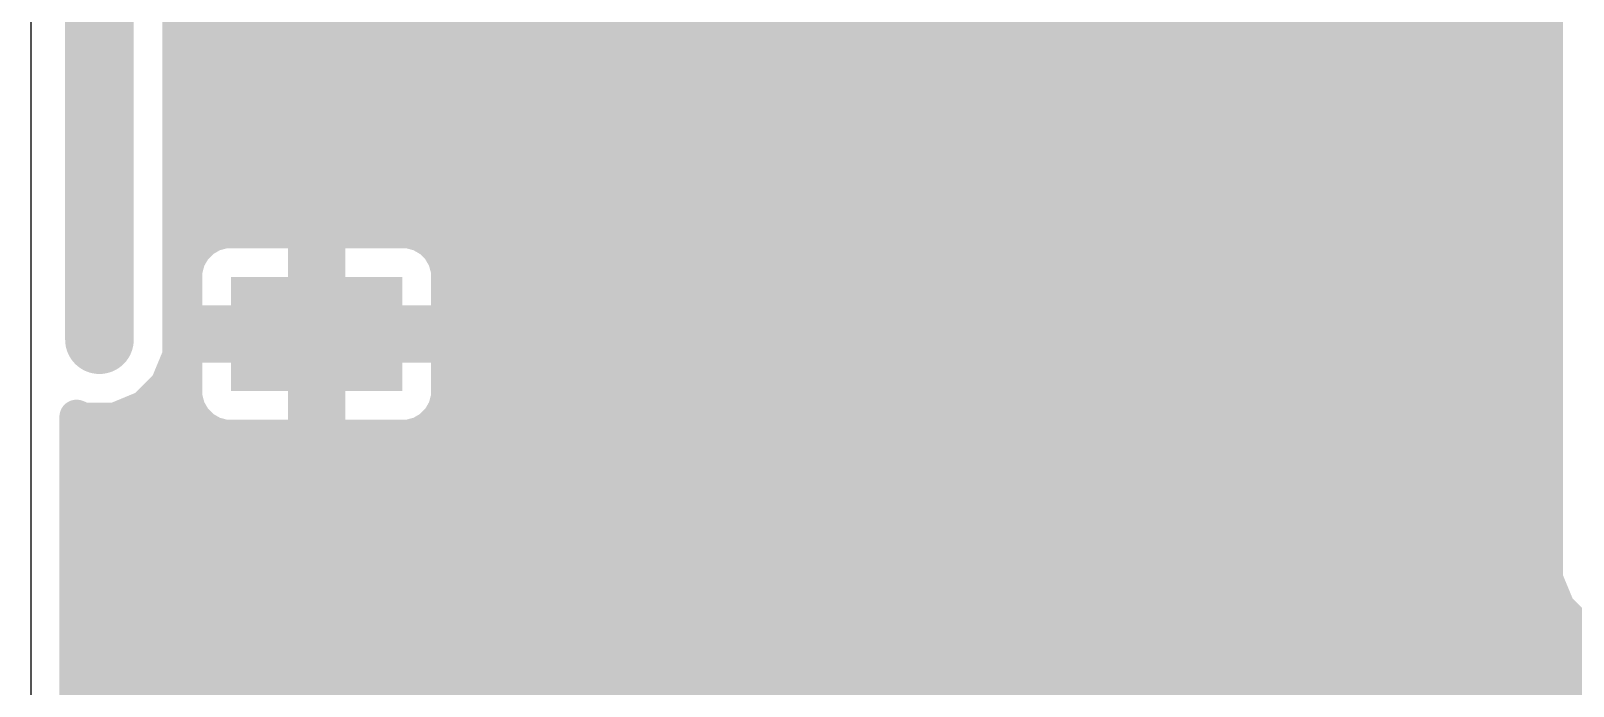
# Model space of a CAD drawing. Extents: x 0 to 81, y 1 to 51.1.
# Drawn here: x 0 to 13.71, y 15.36 to 21.19 of the extents above; entities that cross this region are included whole.
import ezdxf

# ---------------------------------------------------------------- set-up
doc = ezdxf.new("R2010")
doc.units = 0
for name, color, linetype in [('16', 175, 'CONTINUOUS'), ('18', 82, 'CONTINUOUS'), ('20', 7, 'CONTINUOUS')]:
    doc.layers.add(name, color=color, linetype=linetype)

# ---------------------------------------------------------------- blocks, each defined once
blk = doc.blocks.new('RECT')
blk.add_solid([(-0.5, -0.5), (0.5, -0.5), (-0.5, 0.5), (0.5, 0.5)])
blk = doc.blocks.new('ROUNDV')
at = {"const_width": 0.5}
blk.add_lwpolyline([(0, -0.25, 1), (0, 0.25, 1), (0, -0.25)], format="xyb", dxfattribs=at)

msp = doc.modelspace()

# ---------------------------------------------------------------- linework, layer by layer
at = {"layer": '16'}
for points, const_width in [([(1.3208, 18.2989), (1.3208, 31.4046)], 0.3048), ([(0.6096, 24.0792), (0.6096, 18.4404)], 0.6096), ([(13.462, 21.9558), (13.462, 20.2801)], 0.3048), ([(1.3208, 21.336), (13.462, 21.336)], 0.3048), ([(1.3208, 21.0312), (13.462, 21.0312)], 0.3048), ([(1.3208, 20.7264), (13.462, 20.7264)], 0.3048), ([(1.3208, 20.4216), (13.462, 20.4216)], 0.3048), ([(13.462, 20.2801), (13.462, 16.3177)], 0.3048), ([(1.3208, 20.1168), (13.462, 20.1168)], 0.3048), ([(1.3208, 19.812), (13.462, 19.812)], 0.3048), ([(1.3208, 19.5072), (13.462, 19.5072)], 0.3048), ([(1.5285, 19.3244), (1.4528, 19.2487)], 0.3048), ([(1.6211, 19.3779), (1.5285, 19.3244)], 0.3048), ([(1.7245, 19.4056), (1.6211, 19.3779)], 0.3048), ([(2.4384, 19.4056), (1.7245, 19.4056)], 0.3048), ([(2.4384, 18.5928), (2.4384, 19.4056)], 0.3048), ([(3.3555, 19.4056), (2.6416, 19.4056)], 0.3048), ([(2.6416, 19.4056), (2.6416, 18.5928)], 0.3048), ([(3.4589, 19.3779), (3.3555, 19.4056)], 0.3048), ([(3.5515, 19.3244), (3.4589, 19.3779)], 0.3048), ([(3.6272, 19.2487), (3.5515, 19.3244)], 0.3048), ([(1.3208, 19.2024), (1.4261, 19.2024)], 0.3048), ([(1.4528, 19.2487), (1.3993, 19.1561)], 0.3048), ([(2.4384, 19.2024), (2.6416, 19.2024)], 0.3048), ([(3.6807, 19.1561), (3.6272, 19.2487)], 0.3048), ([(3.654, 19.2024), (13.462, 19.2024)], 0.3048), ([(1.3993, 19.1561), (1.3716, 19.0527)], 0.3048), ([(1.3716, 19.0527), (1.3716, 18.5928)], 0.3048), ([(3.7084, 19.0527), (3.6807, 19.1561)], 0.3048), ([(3.7084, 18.5928), (3.7084, 19.0527)], 0.3048), ([(1.3208, 18.8976), (1.3716, 18.8976)], 0.3048), ([(2.4384, 18.8976), (2.6416, 18.8976)], 0.3048), ([(3.7084, 18.8976), (13.462, 18.8976)], 0.3048), ([(1.3208, 18.5928), (1.3716, 18.5928)], 0.3048), ([(1.3716, 18.5928), (2.4384, 18.5928)], 0.3048), ([(2.4384, 18.5928), (2.4384, 18.3896)], 0.3048), ([(2.6416, 18.5928), (2.4384, 18.5928)], 0.3048), ([(2.6416, 18.3896), (2.6416, 18.5928)], 0.3048), ([(2.6416, 18.5928), (3.7084, 18.5928)], 0.3048), ([(3.7084, 18.5928), (13.462, 18.5928)], 0.3048), ([(2.4384, 18.3896), (1.3716, 18.3896)], 0.3048), ([(1.3716, 18.3896), (1.3716, 17.9297)], 0.3048), ([(2.4384, 17.5768), (2.4384, 18.3896)], 0.3048), ([(2.4384, 18.3896), (2.6416, 18.3896)], 0.3048), ([(2.6416, 18.3896), (2.6416, 17.5768)], 0.3048), ([(3.7084, 18.3896), (2.6416, 18.3896)], 0.3048), ([(3.7084, 17.9297), (3.7084, 18.3896)], 0.3048), ([(1.2125, 18.0375), (1.3208, 18.2989)], 0.3048), ([(1.3163, 18.288), (1.3716, 18.288)], 0.3048), ([(2.4384, 18.288), (2.6416, 18.288)], 0.3048), ([(3.7084, 18.288), (13.462, 18.288)], 0.3048), ([(1.0125, 17.8375), (1.2125, 18.0375)], 0.3048), ([(1.1582, 17.9832), (1.3716, 17.9832)], 0.3048), ([(2.4384, 17.9832), (2.6416, 17.9832)], 0.3048), ([(3.7084, 17.9832), (13.462, 17.9832)], 0.3048), ([(0.7511, 17.7292), (1.0125, 17.8375)], 0.3048), ([(1.3716, 17.9297), (1.3993, 17.8263)], 0.3048), ([(1.3993, 17.8263), (1.4528, 17.7337)], 0.3048), ([(3.6272, 17.7337), (3.6807, 17.8263)], 0.3048), ([(3.6807, 17.8263), (3.7084, 17.9297)], 0.3048), ([(0.4064, 1.4064), (0.4064, 17.7548)], 0.3048), ([(0.4064, 17.7548), (0.4681, 17.7292)], 0.3048), ([(0.4064, 17.6784), (1.5081, 17.6784)], 0.3048), ([(0.4681, 17.7292), (0.7511, 17.7292)], 0.3048), ([(1.4528, 17.7337), (1.5285, 17.658)], 0.3048), ([(2.4384, 17.6784), (2.6416, 17.6784)], 0.3048), ([(3.5515, 17.658), (3.6272, 17.7337)], 0.3048), ([(3.5719, 17.6784), (13.462, 17.6784)], 0.3048), ([(1.5285, 17.658), (1.6211, 17.6045)], 0.3048), ([(1.6211, 17.6045), (1.7245, 17.5768)], 0.3048), ([(1.7245, 17.5768), (2.4384, 17.5768)], 0.3048), ([(2.6416, 17.5768), (3.3555, 17.5768)], 0.3048), ([(3.3555, 17.5768), (3.4589, 17.6045)], 0.3048), ([(3.4589, 17.6045), (3.5515, 17.658)], 0.3048), ([(0.4064, 17.3736), (13.462, 17.3736)], 0.3048), ([(0.4064, 17.0688), (13.462, 17.0688)], 0.3048), ([(0.4064, 16.764), (13.462, 16.764)], 0.3048), ([(0.4064, 16.4592), (13.462, 16.4592)], 0.3048), ([(13.462, 16.3177), (13.5703, 16.0563)], 0.3048), ([(0.4064, 16.1544), (13.5297, 16.1544)], 0.3048), ([(13.5703, 16.0563), (13.7703, 15.8563)], 0.3048), ([(0.4064, 15.8496), (13.7864, 15.8496)], 0.3048), ([(13.7703, 15.8563), (14.0317, 15.748)], 0.3048), ([(0.4064, 15.5448), (36.4744, 15.5448)], 0.3048), ([(0.4064, 15.24), (36.5421, 15.24)], 0.3048)]:
    msp.add_lwpolyline(points, dxfattribs=dict(at, const_width=const_width))
for points, const_width in [([(1.3208, 21.4122, 1), (1.3208, 21.2598)], 0.1524), ([(13.462, 21.2598, 1), (13.462, 21.4122)], 0.1524), ([(1.3208, 21.1074, 1), (1.3208, 20.955)], 0.1524), ([(13.462, 20.955, 1), (13.462, 21.1074)], 0.1524), ([(1.3208, 20.8026, 1), (1.3208, 20.6502)], 0.1524), ([(13.462, 20.6502, 1), (13.462, 20.8026)], 0.1524), ([(1.3208, 20.4978, 1), (1.3208, 20.3454)], 0.1524), ([(13.462, 20.3454, 1), (13.462, 20.4978)], 0.1524), ([(13.5382, 20.2801, 1), (13.3858, 20.2801)], 0.1524), ([(13.3858, 20.2801, 1), (13.5382, 20.2801)], 0.1524), ([(1.3208, 20.193, 1), (1.3208, 20.0406)], 0.1524), ([(13.462, 20.0406, 1), (13.462, 20.193)], 0.1524), ([(1.3208, 19.8882, 1), (1.3208, 19.7358)], 0.1524), ([(13.462, 19.7358, 1), (13.462, 19.8882)], 0.1524), ([(1.3208, 19.5834, 1), (1.3208, 19.431)], 0.1524), ([(13.462, 19.431, 1), (13.462, 19.5834)], 0.1524), ([(1.4904, 19.3904, 1), (1.5666, 19.2584)], 0.1524), ([(1.5823, 19.2705, 1), (1.4746, 19.3783)], 0.1524), ([(1.6014, 19.4515, 1), (1.6409, 19.3043)], 0.1524), ([(1.6592, 19.3119, 1), (1.583, 19.4439)], 0.1524), ([(1.7245, 19.4818, 1), (1.7245, 19.3294)], 0.1524), ([(1.7442, 19.332, 1), (1.7048, 19.4792)], 0.1524), ([(2.5146, 19.4056, 1), (2.3622, 19.4056)], 0.1524), ([(2.4384, 19.3294, 1), (2.4384, 19.4818)], 0.1524), ([(2.6416, 19.4818, 1), (2.6416, 19.3294)], 0.1524), ([(2.7178, 19.4056, 1), (2.5654, 19.4056)], 0.1524), ([(3.3752, 19.4792, 1), (3.3358, 19.332)], 0.1524), ([(3.3555, 19.3294, 1), (3.3555, 19.4818)], 0.1524), ([(3.497, 19.4439, 1), (3.4208, 19.3119)], 0.1524), ([(3.4391, 19.3043, 1), (3.4786, 19.4515)], 0.1524), ([(3.6054, 19.3783, 1), (3.4977, 19.2705)], 0.1524), ([(3.5134, 19.2584, 1), (3.5896, 19.3904)], 0.1524), ([(1.3208, 19.2786, 1), (1.3208, 19.1262)], 0.1524), ([(1.3989, 19.3026, 1), (1.5067, 19.1949)], 0.1524), ([(1.5188, 19.2106, 1), (1.3868, 19.2868)], 0.1524), ([(1.4261, 19.1262, 1), (1.4261, 19.2786)], 0.1524), ([(2.4384, 19.2786, 1), (2.4384, 19.1262)], 0.1524), ([(2.6416, 19.1262, 1), (2.6416, 19.2786)], 0.1524), ([(3.6932, 19.2868, 1), (3.5612, 19.2106)], 0.1524), ([(3.5733, 19.1949, 1), (3.6811, 19.3026)], 0.1524), ([(3.654, 19.2786, 1), (3.654, 19.1262)], 0.1524), ([(13.462, 19.1262, 1), (13.462, 19.2786)], 0.1524), ([(1.4478, 19.0527, 1), (1.2954, 19.0527)], 0.1524), ([(1.3333, 19.1942, 1), (1.4653, 19.118)], 0.1524), ([(1.4729, 19.1363, 1), (1.3257, 19.1758)], 0.1524), ([(3.7543, 19.1758, 1), (3.6071, 19.1363)], 0.1524), ([(3.6147, 19.118, 1), (3.7467, 19.1942)], 0.1524), ([(3.7846, 19.0527, 1), (3.6322, 19.0527)], 0.1524), ([(1.298, 19.0724, 1), (1.4452, 19.033)], 0.1524), ([(3.6348, 19.033, 1), (3.782, 19.0724)], 0.1524), ([(1.3208, 18.9738, 1), (1.3208, 18.8214)], 0.1524), ([(1.3716, 18.8214, 1), (1.3716, 18.9738)], 0.1524), ([(2.4384, 18.9738, 1), (2.4384, 18.8214)], 0.1524), ([(2.6416, 18.8214, 1), (2.6416, 18.9738)], 0.1524), ([(3.7084, 18.9738, 1), (3.7084, 18.8214)], 0.1524), ([(13.462, 18.8214, 1), (13.462, 18.9738)], 0.1524), ([(1.3208, 18.669, 1), (1.3208, 18.5166)], 0.1524), ([(1.3716, 18.669, 1), (1.3716, 18.5166)], 0.1524), ([(1.2954, 18.5928, 1), (1.4478, 18.5928)], 0.1524), ([(1.3716, 18.5166, 1), (1.3716, 18.669)], 0.1524), ([(2.5146, 18.5928, 1), (2.3622, 18.5928)], 0.1524), ([(2.4384, 18.669, 1), (2.4384, 18.5166)], 0.1524), ([(2.3622, 18.5928, 1), (2.5146, 18.5928)], 0.1524), ([(2.4384, 18.5166, 1), (2.4384, 18.669)], 0.1524), ([(2.7178, 18.5928, 1), (2.5654, 18.5928)], 0.1524), ([(2.6416, 18.669, 1), (2.6416, 18.5166)], 0.1524), ([(2.5654, 18.5928, 1), (2.7178, 18.5928)], 0.1524), ([(2.6416, 18.5166, 1), (2.6416, 18.669)], 0.1524), ([(3.7084, 18.669, 1), (3.7084, 18.5166)], 0.1524), ([(3.6322, 18.5928, 1), (3.7846, 18.5928)], 0.1524), ([(3.7084, 18.5166, 1), (3.7084, 18.669)], 0.1524), ([(13.462, 18.5166, 1), (13.462, 18.669)], 0.1524), ([(0.4572, 18.4404, 1), (0.762, 18.4404)], 0.3048), ([(1.3716, 18.4658, 1), (1.3716, 18.3134)], 0.1524), ([(1.4478, 18.3896, 1), (1.2954, 18.3896)], 0.1524), ([(2.5146, 18.3896, 1), (2.3622, 18.3896)], 0.1524), ([(2.4384, 18.4658, 1), (2.4384, 18.3134)], 0.1524), ([(2.4384, 18.3134, 1), (2.4384, 18.4658)], 0.1524), ([(2.7178, 18.3896, 1), (2.5654, 18.3896)], 0.1524), ([(2.6416, 18.4658, 1), (2.6416, 18.3134)], 0.1524), ([(2.6416, 18.3134, 1), (2.6416, 18.4658)], 0.1524), ([(3.7846, 18.3896, 1), (3.6322, 18.3896)], 0.1524), ([(3.7084, 18.3134, 1), (3.7084, 18.4658)], 0.1524), ([(1.3163, 18.3642, 1), (1.3163, 18.2118)], 0.1524), ([(1.2446, 18.2989, 1), (1.397, 18.2989)], 0.1524), ([(1.3912, 18.2698, 1), (1.2504, 18.3281)], 0.1524), ([(1.3716, 18.2118, 1), (1.3716, 18.3642)], 0.1524), ([(2.3622, 18.3896, 1), (2.5146, 18.3896)], 0.1524), ([(2.4384, 18.3642, 1), (2.4384, 18.2118)], 0.1524), ([(2.5654, 18.3896, 1), (2.7178, 18.3896)], 0.1524), ([(2.6416, 18.2118, 1), (2.6416, 18.3642)], 0.1524), ([(3.7084, 18.3642, 1), (3.7084, 18.2118)], 0.1524), ([(13.462, 18.2118, 1), (13.462, 18.3642)], 0.1524), ([(1.1582, 18.0594, 1), (1.1582, 17.907)], 0.1524), ([(1.1421, 18.0667, 1), (1.2829, 18.0084)], 0.1524), ([(1.2664, 17.9837, 1), (1.1586, 18.0914)], 0.1524), ([(1.3716, 17.907, 1), (1.3716, 18.0594)], 0.1524), ([(2.4384, 18.0594, 1), (2.4384, 17.907)], 0.1524), ([(2.6416, 17.907, 1), (2.6416, 18.0594)], 0.1524), ([(3.7084, 18.0594, 1), (3.7084, 17.907)], 0.1524), ([(13.462, 17.907, 1), (13.462, 18.0594)], 0.1524), ([(0.9586, 17.8914, 1), (1.0663, 17.7836)], 0.1524), ([(1.0416, 17.7671, 1), (0.9833, 17.9079)], 0.1524), ([(1.4452, 17.9494, 1), (1.298, 17.91)], 0.1524), ([(1.2954, 17.9297, 1), (1.4478, 17.9297)], 0.1524), ([(1.4653, 17.8644, 1), (1.3333, 17.7882)], 0.1524), ([(3.7467, 17.7882, 1), (3.6147, 17.8644)], 0.1524), ([(3.6322, 17.9297, 1), (3.7846, 17.9297)], 0.1524), ([(3.782, 17.91, 1), (3.6348, 17.9494)], 0.1524), ([(0.4826, 17.7548, 1), (0.3302, 17.7548)], 0.1524), ([(0.4356, 17.8252, 1), (0.3772, 17.6844)], 0.1524), ([(0.4064, 17.7546, 1), (0.4064, 17.6022)], 0.1524), ([(0.4681, 17.8054, 1), (0.4681, 17.653)], 0.1524), ([(0.439, 17.6588, 1), (0.4973, 17.7996)], 0.1524), ([(0.7219, 17.7996, 1), (0.7802, 17.6588)], 0.1524), ([(0.7511, 17.653, 1), (0.7511, 17.8054)], 0.1524), ([(1.3257, 17.8066, 1), (1.4729, 17.8461)], 0.1524), ([(1.5067, 17.7875, 1), (1.3989, 17.6798)], 0.1524), ([(1.3868, 17.6956, 1), (1.5188, 17.7718)], 0.1524), ([(1.5081, 17.6022, 1), (1.5081, 17.7546)], 0.1524), ([(2.4384, 17.7546, 1), (2.4384, 17.6022)], 0.1524), ([(2.6416, 17.6022, 1), (2.6416, 17.7546)], 0.1524), ([(3.5719, 17.7546, 1), (3.5719, 17.6022)], 0.1524), ([(3.5612, 17.7718, 1), (3.6932, 17.6956)], 0.1524), ([(3.6811, 17.6798, 1), (3.5733, 17.7875)], 0.1524), ([(3.6071, 17.8461, 1), (3.7543, 17.8066)], 0.1524), ([(13.462, 17.6022, 1), (13.462, 17.7546)], 0.1524), ([(1.5666, 17.724, 1), (1.4904, 17.592)], 0.1524), ([(1.4746, 17.6041, 1), (1.5823, 17.7119)], 0.1524), ([(1.6409, 17.6781, 1), (1.6014, 17.5309)], 0.1524), ([(1.583, 17.5385, 1), (1.6592, 17.6705)], 0.1524), ([(1.7245, 17.653, 1), (1.7245, 17.5006)], 0.1524), ([(1.7048, 17.5032, 1), (1.7442, 17.6504)], 0.1524), ([(2.4384, 17.5006, 1), (2.4384, 17.653)], 0.1524), ([(2.6416, 17.653, 1), (2.6416, 17.5006)], 0.1524), ([(3.3358, 17.6504, 1), (3.3752, 17.5032)], 0.1524), ([(3.3555, 17.5006, 1), (3.3555, 17.653)], 0.1524), ([(3.4208, 17.6705, 1), (3.497, 17.5385)], 0.1524), ([(3.4786, 17.5309, 1), (3.4391, 17.6781)], 0.1524), ([(3.4977, 17.7119, 1), (3.6054, 17.6041)], 0.1524), ([(3.5896, 17.592, 1), (3.5134, 17.724)], 0.1524), ([(2.3622, 17.5768, 1), (2.5146, 17.5768)], 0.1524), ([(2.5654, 17.5768, 1), (2.7178, 17.5768)], 0.1524), ([(0.4064, 17.4498, 1), (0.4064, 17.2974)], 0.1524), ([(13.462, 17.2974, 1), (13.462, 17.4498)], 0.1524), ([(0.4064, 17.145, 1), (0.4064, 16.9926)], 0.1524), ([(13.462, 16.9926, 1), (13.462, 17.145)], 0.1524), ([(0.4064, 16.8402, 1), (0.4064, 16.6878)], 0.1524), ([(13.462, 16.6878, 1), (13.462, 16.8402)], 0.1524), ([(0.4064, 16.5354, 1), (0.4064, 16.383)], 0.1524), ([(13.462, 16.383, 1), (13.462, 16.5354)], 0.1524), ([(13.5324, 16.3469, 1), (13.3916, 16.2886)], 0.1524), ([(13.3858, 16.3177, 1), (13.5382, 16.3177)], 0.1524), ([(0.4064, 16.2306, 1), (0.4064, 16.0782)], 0.1524), ([(13.6242, 16.1102, 1), (13.5164, 16.0025)], 0.1524), ([(13.5297, 16.0782, 1), (13.5297, 16.2306)], 0.1524), ([(13.4999, 16.0272, 1), (13.6407, 16.0855)], 0.1524), ([(0.4064, 15.9258, 1), (0.4064, 15.7734)], 0.1524), ([(13.7995, 15.9267, 1), (13.7412, 15.7859)], 0.1524), ([(13.7165, 15.8024, 1), (13.8242, 15.9102)], 0.1524), ([(0.4064, 15.621, 1), (0.4064, 15.4686)], 0.1524), ([(0.4064, 15.3162, 1), (0.4064, 15.1638)], 0.1524)]:
    msp.add_lwpolyline(points, format="xyb", dxfattribs=dict(at, const_width=const_width))
at = {"layer": '20'}
msp.add_line((0, 51), (0, 1), dxfattribs=at)

# ---------------------------------------------------------------- block references
at = {"layer": '16', "xscale": 1.016, "yscale": 1.524, "rotation": 90}
msp.add_blockref('RECT', (2.54, 18.4912), dxfattribs=at)
at = {"layer": '18', "xscale": 0.6096, "yscale": 0.6096}
msp.add_blockref('ROUNDV', (0.6096, 18.4404), dxfattribs=at)

doc.saveas('drawing.dxf')
